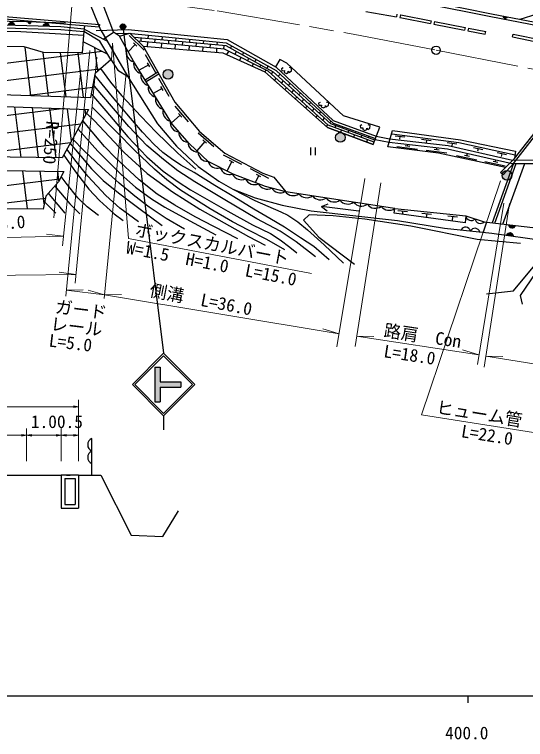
# Model space of a CAD drawing. Units: millimetres at full size, sheet at 1:1000, with parts at other scales. Extents: x 40000 to 680000, y 20000 to 380000.
# Drawn here: x 402624 to 476315, y 198715 to 303156 of the extents above; entities that cross this region are included whole.
import ezdxf
from ezdxf.enums import TextEntityAlignment as Align

# ---------------------------------------------------------------- set-up
doc = ezdxf.new("R2010")
doc.units = ezdxf.units.MM
doc.header["$LTSCALE"] = 1000
doc.linetypes.add('CHAIN', pattern=[18.5, 12, -1.5, 3.5, -1.5])
for name, color, linetype, lineweight in [('M-BGD', 7, 'Continuous', 25), ('M-BMK', 2, 'CHAIN', 13), ('M-BMK-SRVR', 3, 'Continuous', 25), ('M-STR-HTXT', 7, 'Continuous', 13), ('M-STR-STRC', 7, 'Continuous', 25), ('M-TTL-BAND', 7, 'Continuous', 25)]:
    doc.layers.add(name, color=color, linetype=linetype, lineweight=lineweight)
doc.styles.add('ＭＳ ゴシック', font='')
doc.styles.get('ＭＳ ゴシック').set_extended_font_data('MS Gothic')

# ---------------------------------------------------------------- blocks, each defined once
blk = doc.blocks.new('open_arrow')
at = {"color": 0, "linetype": 'Continuous', "lineweight": -2}
blk.add_lwpolyline([(7.5, 1.25), (0, 0), (7.5, -1.25)], dxfattribs=at)

msp = doc.modelspace()

# ---------------------------------------------------------------- hatches: boundary and pattern name
at = {"layer": 'M-BGD'}
for points in [[(473093, 302945), (473707, 302827, -0.84072)], [(402688, 301555), (401698, 301584, -0.82183)], [(404587, 302089), (404988, 302077, -0.4608), (404781, 301848, -0.4608)], [(407686, 301406), (406696, 301436, -0.82183)], [(424067, 294530, -1), (425467, 294530, -0.41421), (424767, 293830, -0.41421)], [(448917, 285442, -1), (450317, 285442, -0.41421), (449617, 284742, -0.41421)], [(472957, 279980, -1), (474357, 279980, -0.41421), (473657, 279280, -0.41421)], [(474869, 272764), (473885, 272879, 0.82183)], [(474577, 271211), (473596, 271349, -0.82183)]]:
    msp.add_hatch(color=256, dxfattribs=at).paths.add_polyline_path(points)
at = {"layer": 'M-STR-STRC'}
for points in [[(417927, 301192, -0.41421), (418050, 301744, -0.41421), (418602, 301622, -1)], [(422872, 252348), (423622, 252348), (423622, 250223), (426622, 250223), (426622, 249473), (423622, 249473), (423622, 247348), (422872, 247348)]]:
    msp.add_hatch(color=256, dxfattribs=at).paths.add_polyline_path(points)

# ---------------------------------------------------------------- linework, layer by layer
at = {"layer": 'M-BGD'}
for p, q in [((415053, 300885), (409785, 314025)), ((411841, 313694), (416771, 300932)), ((453273, 303611), (457708, 302806)), ((457780, 303200), (457708, 302806)), ((458264, 303112), (458193, 302719)), ((462692, 302252), (462615, 301860)), ((463176, 302158), (463100, 301766)), ((463176, 302158), (467600, 301299)), ((412672, 301055), (415950, 299346)), ((414878, 301720), (414851, 301390)), ((463100, 301766), (467523, 300906)), ((467600, 301299), (467523, 300906)), ((468084, 301204), (468008, 300812)), ((468008, 300812), (470498, 300328)), ((468084, 301204), (470574, 300721)), ((415416, 299624), (416905, 300597)), ((421323, 298020), (419172, 300112)), ((421911, 299646), (421960, 300193)), ((423904, 299468), (423950, 299995)), ((425896, 299291), (425941, 299797)), ((470498, 300328), (470574, 300721)), ((474438, 299920), (474518, 300312)), ((474438, 299920), (479335, 298914)), ((474518, 300312), (479416, 299306)), ((416042, 297440), (412511, 299195)), ((420038, 298851), (419008, 297791)), ((420289, 298607), (419787, 299095)), ((420874, 299272), (420915, 299734)), ((421813, 298546), (421870, 299178)), ((422865, 299085), (422907, 299557)), ((423807, 298380), (423861, 298991)), ((424857, 298897), (424900, 299379)), ((425800, 298213), (425852, 298804)), ((426848, 298710), (426892, 299202)), ((427888, 299113), (427931, 299600)), ((428839, 298523), (428884, 299024)), ((429880, 298936), (429921, 299402)), ((430830, 298336), (430876, 298847)), ((431872, 298758), (431912, 299205)), ((474738, 282414), (488082, 299511)), ((415262, 297828), (355949, 290545)), ((404995, 291490), (404141, 298446)), ((407525, 291400), (406753, 297688)), ((414635, 295034), (414229, 298341)), ((427793, 298047), (427843, 298617)), ((429786, 297880), (429835, 298429)), ((431779, 297714), (431826, 298242)), ((432822, 298148), (432868, 298669)), ((433261, 297377), (433519, 297837)), ((433777, 298299), (433964, 298633)), ((434413, 297388), (434649, 297810)), ((435522, 297322), (435714, 297664)), ((410055, 291309), (409276, 297656)), ((412585, 291218), (411797, 297634)), ((422984, 294751), (421512, 297365)), ((435087, 296544), (435308, 296939)), ((436203, 296490), (436395, 296833)), ((437267, 296344), (437463, 296695)), ((421987, 295911), (420581, 295119)), ((422158, 295606), (421815, 296216)), ((436913, 295712), (437098, 296041)), ((437992, 295593), (438140, 295856)), ((439012, 295368), (439204, 295730)), ((414900, 295264), (386513, 291779)), ((423293, 294841), (421454, 293705)), ((423450, 294563), (421622, 293433)), ((438750, 294873), (438892, 295141)), ((439705, 294539), (439896, 294899)), ((440654, 294251), (440929, 294559)), ((424907, 291335), (423435, 293949)), ((440124, 293656), (440375, 293937)), ((441119, 293269), (441400, 293585)), ((413901, 292623), (404748, 291499)), ((423910, 292495), (422642, 291781)), ((424081, 292190), (423738, 292800)), ((441621, 292330), (441863, 292601)), ((442147, 292920), (442400, 293204)), ((442604, 291936), (442890, 292250)), ((443629, 291577), (443873, 291845)), ((443113, 291010), (443348, 291268)), ((444092, 290600), (444369, 290904)), ((445108, 290231), (445344, 290490)), ((409812, 289602), (356749, 283087)), ((403571, 282575), (402679, 289840)), ((406094, 282539), (405208, 289756)), ((408617, 282503), (407737, 289671)), ((410843, 284892), (410266, 289587)), ((412894, 288701), (412795, 289503)), ((427719, 287685), (425779, 289973)), ((444610, 289684), (444837, 289933)), ((445581, 289265), (445848, 289558)), ((426521, 288635), (425250, 287558)), ((426747, 288368), (426294, 288902)), ((446108, 288358), (446325, 288597)), ((446587, 288884), (446814, 289134)), ((412184, 287375), (357016, 280601)), ((447069, 287929), (447327, 288211)), ((447605, 287032), (447814, 287261)), ((448066, 287538), (448285, 287778)), ((448861, 286848), (448961, 287122)), ((449679, 286174), (449798, 286498)), ((449900, 286778), (449982, 287002)), ((450734, 286148), (450839, 286435)), ((451779, 286091), (451862, 286320)), ((431389, 284101), (429114, 286057)), ((451555, 285479), (451671, 285797)), ((452608, 285447), (452718, 285748)), ((453657, 285404), (453742, 285637)), ((454368, 284437), (454682, 285296)), ((458891, 285468), (457503, 285651)), ((458197, 285559), (458148, 285188)), ((462724, 284960), (461336, 285144)), ((410724, 284677), (394275, 282657)), ((430056, 284851), (428908, 283516)), ((430321, 284623), (429791, 285080)), ((453430, 284785), (453545, 285097)), ((457779, 284137), (460756, 283765)), ((458957, 284292), (459652, 284205)), ((459305, 284248), (459329, 284446)), ((462030, 285052), (461981, 284680)), ((466417, 284472), (465029, 284655)), ((465723, 284564), (465673, 284192)), ((445324, 284013), (445324, 282895)), ((445991, 284013), (445991, 282895)), ((461978, 283612), (464955, 283240)), ((463157, 283767), (463851, 283680)), ((463504, 283724), (463535, 283972)), ((467872, 282826), (467940, 283147)), ((470172, 283672), (468804, 283970)), ((469488, 283821), (469408, 283455)), ((473574, 282931), (472206, 283229)), ((472890, 283080), (472810, 282713)), ((435422, 281538), (432757, 282915)), ((434263, 281799), (433641, 282121)), ((466342, 282845), (469277, 282221)), ((467530, 282899), (468214, 282753)), ((471652, 282022), (472336, 281877)), ((471994, 281950), (472050, 282213)), ((433952, 281960), (433246, 280593)), ((470464, 281968), (473399, 281344)), ((474584, 281679), (471510, 273156)), ((471911, 273109), (474976, 281679)), ((473049, 272976), (476211, 281681)), ((404484, 275140), (403806, 280658)), ((406911, 275882), (406330, 280614)), ((409024, 279193), (408855, 280571)), ((439307, 279530), (436642, 280908)), ((437836, 279952), (437319, 278951)), ((438147, 279792), (437525, 280113)), ((473114, 280082), (472730, 280390)), ((409158, 279447), (375592, 275325)), ((407081, 276673), (394900, 275177)), ((406968, 276148), (408608, 274545)), ((446910, 275507), (447714, 274894)), ((459290, 274727), (457898, 274872)), ((458594, 274799), (458552, 274392)), ((462759, 274367), (461367, 274511)), ((462063, 274439), (462009, 273919)), ((466498, 273978), (465105, 274123)), ((465801, 274051), (465735, 273411)), ((470688, 273252), (470193, 271786)), ((413777, 236794), (413777, 242085)), ((409367, 236794), (409367, 232061)), ((411867, 236794), (409367, 236794)), ((409867, 236294), (411367, 236294)), ((409867, 236294), (409867, 232561)), ((410104, 236794), (410671, 236794)), ((411367, 236294), (411367, 232561)), ((411867, 236794), (411867, 232061)), ((411867, 236794), (415065, 236794)), ((409367, 232061), (411867, 232061)), ((409867, 232561), (411367, 232561))]:
    msp.add_line(p, q, dxfattribs=at)
for points in [[(417128, 312844), (419475, 311848), (429184, 310265), (452690, 306593), (471310, 302866), (487734, 299704)], [(463808, 304790), (471390, 303273), (487822, 300109)], [(394705, 303001), (401793, 302810), (414878, 301720)], [(458264, 303112), (458324, 303101), (462692, 302252)], [(475540, 302474), (477990, 303274), (479674, 303348), (482362, 303050), (498462, 299484), (517153, 295409), (517262, 294433), (517251, 293560)], [(394705, 302670), (401775, 302478), (414851, 301390)], [(409986, 301931), (404342, 302096), (396759, 302225)], [(458193, 302719), (458250, 302708), (462615, 301860)], [(278459, 272742), (279999, 272273), (284429, 272529), (287631, 273669), (292087, 275973), (298077, 278209), (309973, 282823), (312483, 283745), (321418, 286496), (326306, 287967), (332341, 289624), (341109, 291990), (346625, 293198), (355534, 294073), (365406, 296635), (372437, 299090), (373957, 300655), (381564, 301051), (391258, 301301), (396185, 301400), (409296, 301009), (412623, 300717)], [(412717, 301567), (412673, 301063), (412623, 300717), (412589, 300169), (412385, 297629), (406788, 297678), (403999, 298488), (382196, 298654), (374420, 298090), (370398, 297283), (362268, 294710), (355637, 293449)], [(412672, 301055), (409316, 301357), (396187, 301749), (391250, 301650), (381550, 301400), (373802, 300996), (372244, 299392), (365304, 296969)], [(366013, 296432), (372462, 298617), (374308, 300280), (382733, 300727), (389415, 300859), (395995, 300855), (403561, 300724), (412601, 300168)], [(414386, 300866), (419018, 300993), (433313, 299574), (440369, 295555), (448555, 287887), (454788, 285652), (456720, 285250), (465157, 284298), (474457, 282185), (493145, 282215), (505545, 282029), (516188, 281453), (537076, 275117), (546824, 273820)], [(415053, 300885), (418907, 294269), (423237, 287382), (426000, 284199), (429129, 281276), (432069, 279138), (434097, 277973), (437316, 276729), (441241, 275669), (445420, 274866), (457868, 273468), (464642, 272384), (471442, 271651), (479009, 270588)], [(457467, 275224), (457137, 275259), (441729, 277615), (438812, 278394), (434137, 280137), (430574, 281961), (427848, 284505), (425391, 287329), (419772, 296429), (417745, 300043), (416905, 300597), (416771, 300932)], [(356360, 286708), (375928, 291350), (380649, 291361), (383209, 291111), (385652, 291787), (400674, 291645), (413638, 291180), (414286, 294732), (416502, 296653), (414951, 299310), (412623, 300717)], [(417150, 300436), (419000, 300487), (433156, 299081), (440344, 295099), (448571, 287515), (454687, 285294)], [(417745, 300043), (419251, 300473), (421178, 298599), (425723, 290526), (429284, 286325), (432959, 283165), (438457, 280323), (440021, 279699), (441729, 277615)], [(454600, 285060), (448230, 287389), (442520, 292587), (439972, 294859), (438994, 295377), (433161, 298643), (419919, 299823)], [(454600, 285060), (448230, 287389), (442520, 292587), (439972, 294859), (438994, 295377), (433161, 298643), (419919, 299823)], [(454484, 284746), (447854, 287225), (439213, 294980), (432916, 298140), (420445, 299312)], [(454484, 284746), (447854, 287225), (439213, 294980), (432916, 298140), (420445, 299312)], [(473114, 280082), (474584, 281679), (488405, 299440)], [(421178, 298599), (432689, 297638), (438748, 294875), (447778, 286879), (454369, 284437), (447778, 286879)], [(416502, 296653), (417524, 295130), (418907, 294269)], [(454369, 284437), (455293, 286931), (450087, 288559), (441908, 296140), (440876, 296656), (440279, 295607)], [(415015, 295364), (416452, 293401), (418076, 291464), (419540, 289910), (420829, 288524), (423046, 286201), (426174, 283178), (428781, 280867)], [(441376, 295466), (441138, 295330), (441181, 295059), (441537, 295068), (441511, 294805), (441825, 294678), (442105, 294822), (442105, 295000), (442240, 294814), (442554, 295017), (442588, 295407), (442283, 295508)], [(447991, 267801), (445780, 269712), (443869, 271002), (441551, 272520), (439423, 273790), (437124, 275101), (434275, 276913), (431524, 278526), (428524, 280378), (426629, 281436), (425254, 282362), (424014, 283285), (422698, 284491), (421107, 286199), (419336, 288225), (416736, 291298), (414227, 294410)], [(446007, 268237), (443225, 270404), (440930, 271928), (437561, 273701), (432980, 276441), (428614, 279037), (426188, 280650), (424092, 282245), (421725, 284270), (419125, 287029), (414414, 292529), (413983, 293067)], [(413730, 291682), (415805, 289273), (418990, 285547), (421724, 282658), (424078, 280610), (426247, 279059), (428001, 277904), (433399, 274820), (436931, 272871), (439525, 271585), (440951, 270698), (442320, 269650), (443344, 268806)], [(446722, 290503), (446485, 290368), (446527, 290097), (446883, 290105), (446858, 289842), (447171, 289715), (447451, 289859), (447451, 290037), (447587, 289851), (447901, 290054), (447934, 290444), (447629, 290546)], [(356547, 284970), (356718, 284970), (371910, 287484), (375779, 288152), (380262, 289507), (387029, 290013), (402518, 289845), (413313, 289485), (411299, 285720), (409519, 282491), (402006, 282597), (381583, 282755), (379726, 281403), (376287, 282075), (374440, 282208), (369216, 279462), (357954, 278298), (357265, 278274)], [(441609, 269242), (439024, 270749), (436355, 272095), (434077, 273274), (430823, 275146), (426584, 277853), (424589, 279318), (422795, 280872), (419932, 283593), (417361, 286208), (414080, 289553), (413814, 289820)], [(413012, 288922), (414147, 287822), (418420, 283264), (421771, 280271), (425398, 277586), (429362, 275121), (436363, 271180), (438760, 269940)], [(434848, 270851), (431364, 272614), (428681, 274030), (425739, 275675), (423181, 277295), (420609, 279345), (417214, 282502), (415624, 284123), (413074, 287162), (412460, 287890)], [(452709, 287240), (452472, 287105), (452514, 286834), (452870, 286842), (452845, 286579), (453158, 286452), (453438, 286596), (453438, 286774), (453574, 286588), (453887, 286791), (453921, 287181), (453616, 287283)], [(411803, 286661), (414650, 283461), (418003, 280103), (420096, 278270), (422366, 276580), (424285, 275420), (427903, 273455), (431647, 271427)], [(456474, 284088), (457157, 286444), (466921, 285124), (474891, 283447), (474738, 282414), (472730, 280390)], [(427143, 272234), (424504, 273753), (422061, 275405), (419963, 276963), (417715, 278866), (415232, 281099), (412609, 283581), (411019, 285213)], [(454640, 285168), (454651, 285164), (456640, 284750), (465073, 283798), (474400, 281679), (493141, 281709), (505528, 281523), (516100, 280951), (536968, 274620), (546757, 273318)], [(457022, 285981), (466677, 284703), (474814, 282930)], [(410656, 284554), (413708, 280902), (415402, 279221), (417612, 277455), (420362, 275385), (423900, 272763)], [(473452, 281117), (463777, 283175), (456474, 284088)], [(420496, 273294), (417800, 275235), (415812, 277071), (413220, 279849), (411320, 282197), (410198, 283723)], [(409749, 282908), (411408, 280499), (413323, 278014), (414878, 276379), (417010, 274431), (418293, 273485)], [(298525, 266760), (315070, 271438), (339546, 274656), (349260, 277078), (352730, 277254), (355290, 275393), (357319, 275315), (370068, 278299), (374148, 279608), (377661, 279328), (381844, 280055), (401428, 280699), (409744, 280556), (408955, 279063), (407144, 276970), (406751, 275131), (387914, 275205), (381022, 275344), (374935, 275323), (351868, 271570), (351357, 274711), (348304, 275712), (347831, 276721)], [(414749, 274177), (413091, 275473), (411776, 276731), (410077, 278879), (409349, 279810)], [(408419, 278443), (410597, 275874), (412048, 274430)], [(434097, 277973), (437272, 276385), (441052, 274732), (442034, 274235), (443475, 273269), (444860, 272121), (447299, 269971), (450047, 267347)], [(409923, 274513), (407936, 276923), (407530, 277415)], [(452257, 274821), (446910, 275507), (447842, 275897)], [(467707, 274161), (467613, 273154), (457397, 274549), (457467, 275224)], [(457467, 275224), (467707, 274161), (470345, 273292), (478993, 272283), (479009, 270588)], [(475593, 270172), (469355, 270733), (459776, 272681), (453168, 273692), (448584, 274154), (445097, 274304), (444309, 273552), (446497, 271074), (451646, 267184)], [(470675, 262909), (474593, 263349), (477677, 267063), (478221, 268913), (479124, 269097), (478526, 267041), (475532, 262693), (475815, 261416)], [(371867, 236794), (374367, 236794), (389367, 236794), (404367, 236794), (409367, 236794)], [(415065, 236794), (419430, 228150), (423997, 227972), (426291, 231669)]]:
    msp.add_lwpolyline(points, dxfattribs=at)
for centre in [(424767, 294530), (449617, 285442), (473657, 279980)]:
    msp.add_circle(centre, 700, dxfattribs=at)
for centre, radius, start, end in [((473410, 302940), 318, 178.99066, 339.20839), ((402190, 301472), 505, 9.46432, 167.12251), ((404787, 302051), 203, 169.36533, 7.28872), ((407188, 301323), 505, 9.46432, 167.12251), ((420180, 297742), 1440, 167.71975, 255.66596), ((421231, 296040), 1440, 167.71975, 255.66596), ((422281, 294338), 1440, 167.71975, 255.66596), ((423332, 292636), 1440, 167.71975, 255.66596), ((424383, 290935), 1440, 167.71975, 255.66596), ((425451, 289204), 1440, 167.71975, 255.66596), ((426364, 287563), 1293, 169.05606, 267.65609), ((427750, 286197), 1440, 177.05824, 265.00445), ((429021, 284765), 1394, 180.21832, 271.71286), ((430479, 283422), 1416, 182.05868, 271.87464), ((431871, 282428), 1411, 197.39381, 287.3507), ((433655, 281548), 1440, 198.92574, 286.87195), ((435368, 280784), 1440, 205.5813, 293.52751), ((437242, 280086), 1440, 205.5813, 293.52751), ((439085, 279445), 1440, 208.15322, 296.09942), ((440952, 278895), 1440, 211.06165, 299.00785), ((442799, 278504), 1440, 217.08007, 305.02628), ((444771, 278198), 1440, 217.33314, 305.27934), ((446748, 277896), 1440, 217.33314, 305.27934), ((448725, 277593), 1440, 217.33314, 305.27934), ((450702, 277291), 1440, 217.33314, 305.27934), ((452679, 276989), 1440, 217.33314, 305.27934), ((454656, 276686), 1440, 217.33314, 305.27934), ((456626, 276393), 1440, 217.79204, 305.73825), ((468460, 274228), 756, 185.13182, 318.41048), ((469798, 273851), 782, 189.15293, 314.38937), ((474388, 272919), 505, 184.51644, 342.17464), ((467674, 271812), 715, 13.83375, 153.86965), ((469023, 271604), 756, 17.73268, 149.97073), ((474073, 271183), 505, 3.1711, 160.82929), ((414162, 241178), 985, 112.99542, 247.00458), ((414162, 239364), 985, 112.99542, 247.00458)]:
    msp.add_arc(centre, radius, start, end, dxfattribs=at)
at = {"layer": 'M-BMK'}
msp.add_lwpolyline([(253081, 273394), (261866, 275875), (267641, 277813), (278748, 281643), (288590, 285055), (303082, 290415), (313606, 294098), (321730, 296663), (327762, 298538), (332648, 299886), (342674, 302121), (349043, 303276), (357168, 304592), (363306, 305347), (375317, 306430), (383586, 306857), (393126, 306863), (402137, 306709), (411039, 306140), (419522, 305402), (431871, 303666), (451440, 300341), (463422, 298010), (494641, 291912)], dxfattribs=at)
at = {"layer": 'M-BMK-SRVR'}
msp.add_circle((463422, 298010), 600, dxfattribs=at)
at = {"layer": 'M-STR-HTXT'}
for p, q in [((408293, 273874), (411039, 306140)), ((416748, 299024), (416609, 296573)), ((410007, 262569), (413481, 297961)), ((414503, 296991), (411376, 264467)), ((412198, 295132), (409532, 269816)), ((418750, 294761), (415558, 262228)), ((449117, 255286), (453128, 279528)), ((455443, 278916), (451729, 255311)), ((469369, 252744), (473179, 275960)), ((474028, 275940), (470352, 252354)), ((409678, 271204), (407239, 271488)), ((411494, 265695), (409060, 266014)), ((410091, 263426), (412545, 263471)), ((410091, 263426), (415609, 262754)), ((415609, 262754), (413249, 263428)), ((415609, 262754), (418064, 262799)), ((415609, 262754), (449427, 257158)), ((449427, 257158), (447084, 257892)), ((451966, 256816), (469599, 254150)), ((451966, 256816), (454421, 256791)), ((469599, 254150), (467247, 254852)), ((470598, 253934), (535205, 243662)), ((470598, 253934), (473052, 253889)), ((411867, 238794), (411867, 247651)), ((411867, 246651), (356867, 246651)), ((404367, 238794), (404367, 243534)), ((409367, 238794), (409367, 243534)), ((389367, 242534), (404367, 242534)), ((404367, 242534), (409367, 242534)), ((409367, 242534), (411867, 242534))]:
    msp.add_line(p, q, dxfattribs=at)
for points in [[(416748, 299024), (419078, 270907), (445436, 265856)], [(472696, 279199), (461314, 245492), (481126, 242346)], [(367926, 268811), (376893, 269950), (387198, 270673), (409678, 271204)], [(210002, 233532), (234100, 233929), (247106, 235610), (258959, 237806), (285565, 244297), (301096, 248100), (316957, 251877), (338498, 257096), (360814, 262443), (369991, 263958), (381095, 265227), (402785, 265614), (411494, 265695)]]:
    msp.add_lwpolyline(points, dxfattribs=at)
at = {"layer": 'M-STR-STRC'}
for p, q in [((418265, 301407), (424123, 254348)), ((419623, 249848), (424123, 254348)), ((419977, 249848), (424123, 253995)), ((428623, 249848), (424123, 254348)), ((428270, 249848), (424123, 253995)), ((422872, 252348), (422872, 247348)), ((422872, 252348), (423622, 252348)), ((423622, 252348), (423622, 250223)), ((419623, 249848), (424123, 245348)), ((419977, 249848), (424123, 245701)), ((423622, 250223), (426622, 250223)), ((424123, 245701), (428270, 249848)), ((424123, 245348), (428623, 249848)), ((426622, 250223), (426622, 249473)), ((423622, 249473), (426622, 249473)), ((423622, 249473), (423622, 247348)), ((422872, 247348), (423622, 247348)), ((424123, 245348), (424123, 243348))]:
    msp.add_line(p, q, dxfattribs=at)
msp.add_circle((418265, 301407), 400, dxfattribs=at)
at = {"layer": 'M-TTL-BAND'}
for p, q in [((40000, 205000), (579000, 205000)), ((468000, 205000), (468000, 204000))]:
    msp.add_line(p, q, dxfattribs=at)

# ---------------------------------------------------------------- block references
at = {"layer": 'M-STR-HTXT', "xscale": 100, "yscale": 100, "rotation": 180}
for p in [(411867, 246651), (404367, 242534), (409367, 242534), (411867, 242534)]:
    msp.add_blockref('open_arrow', p, dxfattribs=at)
at = {"layer": 'M-STR-HTXT', "xscale": 100, "yscale": 100}
for p in [(404367, 242534), (409367, 242534)]:
    msp.add_blockref('open_arrow', p, dxfattribs=at)

# ---------------------------------------------------------------- texts
at = {"layer": 'M-STR-HTXT', "style": 'ＭＳ ゴシック'}
for s, rotation, p in [('R=250', 265.137, (406698, 287932)), ('ストンガード  L=48.0', 4.011, (379376, 270124)), ('ボックスカルバート', 349.152, (419818, 270765)), ('W=1.5  H=1.0  L=15.0', 349.152, (418516, 268211)), ('側溝\u3000L=36.0', 349.152, (421874, 262071)), ('ガード', 353.059, (408337, 259644)), ('レール', 353.059, (407678, 257185)), ('路肩\u3000Con', 351.403, (455693, 256253)), ('L=5.0', 353.059, (407438, 254787)), ('L=18.0', 351.403, (455693, 253255)), ('ヒューム管\u3000φ300', 350.976, (463260, 245183)), ('L=22.0', 350.976, (466858, 241735))]:
    msp.add_text(s, height=1833, rotation=rotation, dxfattribs=at).set_placement(p, align=Align.BOTTOM_LEFT)
for s, p in [('1.0', (406867, 243034)), ('0.5', (410617, 243034))]:
    msp.add_text(s, height=1833, dxfattribs=at).set_placement(p, align=Align.BOTTOM_CENTER)
at = {"layer": 'M-TTL-BAND', "style": 'ＭＳ ゴシック'}
msp.add_text('400.0', height=1833, dxfattribs=at).set_placement((467844, 198195), align=Align.BOTTOM_CENTER)

doc.saveas('drawing.dxf')
